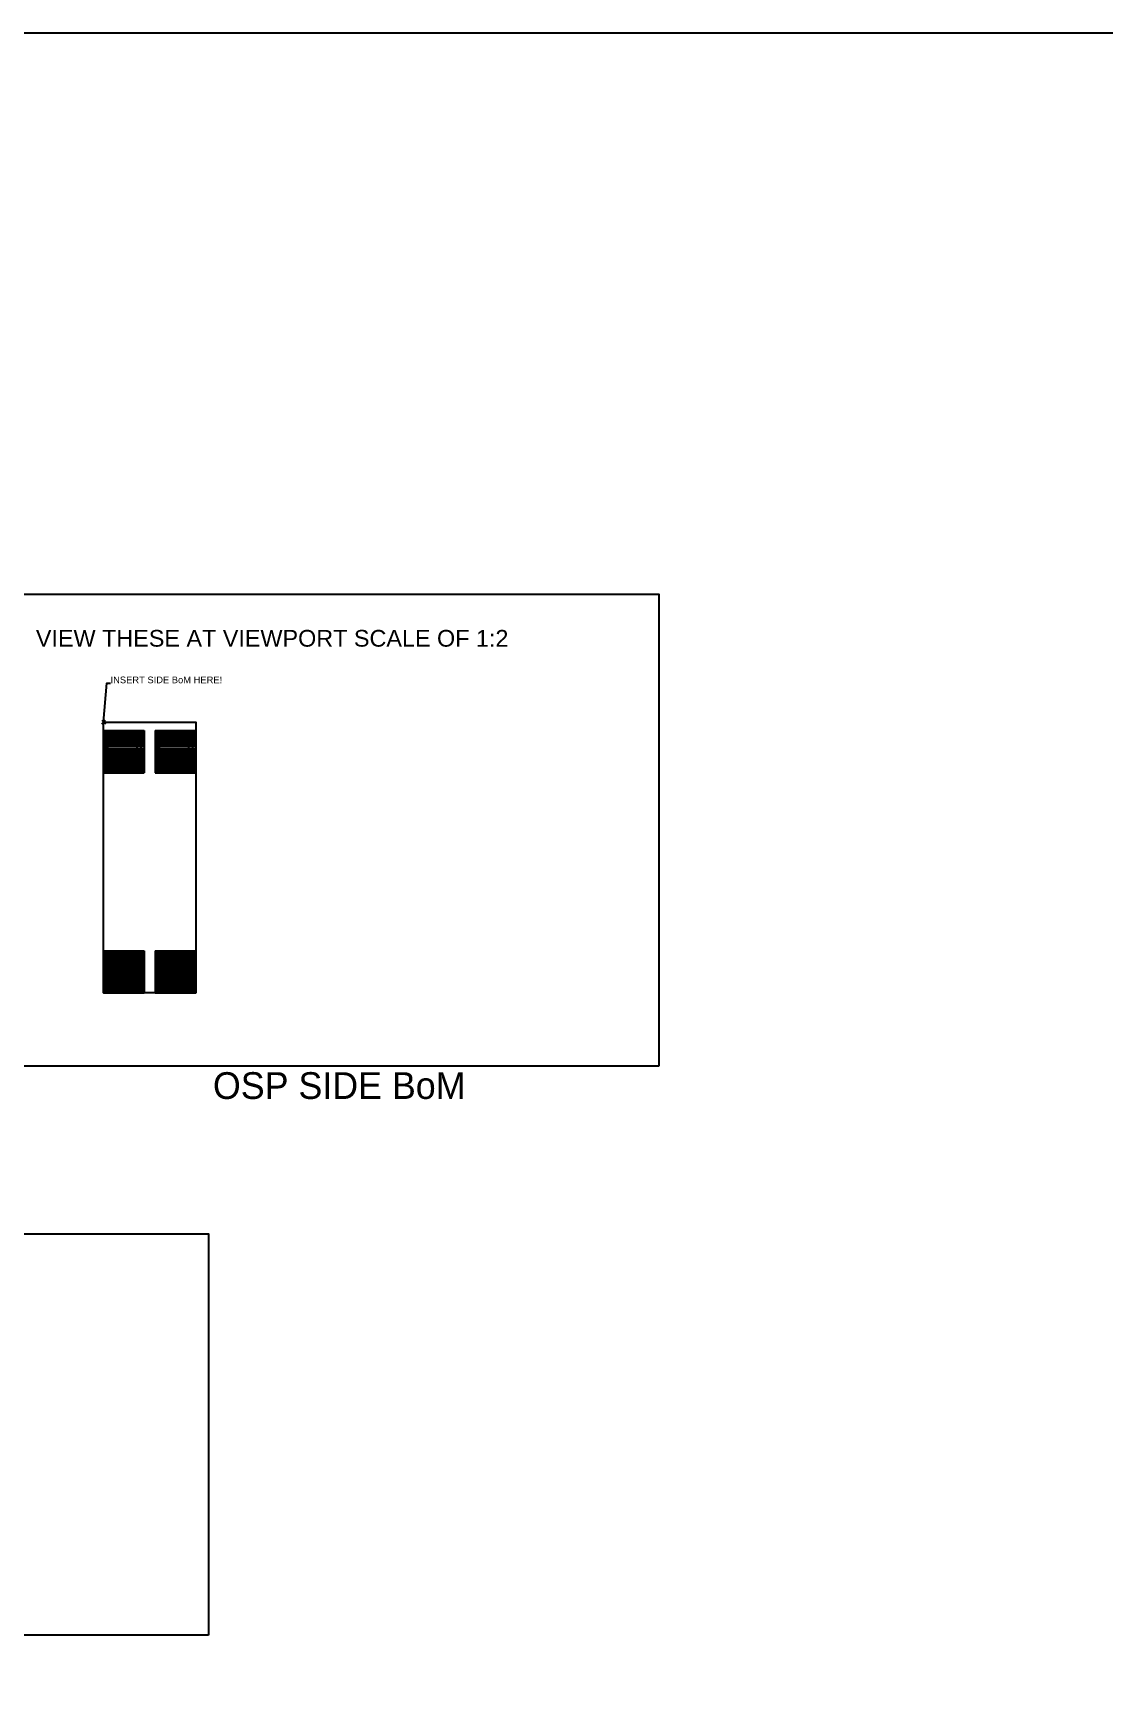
# Model space of a CAD drawing. Header units: millimetres. Extents: x 0 to 21838947, y -10538 to 10000000.
# Drawn here: x 21541472 to 21549478, y 398606 to 410903 of the extents above; entities that cross this region are included whole.
import ezdxf
from ezdxf.enums import TextEntityAlignment as Align

# ---------------------------------------------------------------- set-up
doc = ezdxf.new("R2010")
doc.units = ezdxf.units.MM
doc.layers.add('-00', color=7, linetype='Continuous', lineweight=30)
doc.layers.add('-02 VIEWPORTS', color=6, linetype='Continuous', lineweight=30, plot=False)
doc.styles.add('ARIAL', font='ARIAL.TTF')

msp = doc.modelspace()

# ---------------------------------------------------------------- linework, layer by layer
at = {"layer": '-00'}
for points in [[(21532730, 410903), (21563039, 410903), (21563039, 386834), (21532730, 386834)], [(21546149, 403179), (21541373, 403179), (21541373, 406709), (21546149, 406709)], [(21542783, 398927), (21536596, 398927), (21536596, 401927), (21542783, 401927)]]:
    msp.add_lwpolyline(points, close=True, dxfattribs=at)
at = {"layer": '-02 VIEWPORTS'}
for points in [[(21542000, 405752), (21542025, 406042), (21542052, 406042)], [(21541986, 405766), (21542014, 405738)], [(21541986, 405738), (21542014, 405766)], [(21542000, 405688), (21542000, 405373)], [(21542000, 405688), (21542303, 405688)], [(21542000, 405673), (21542303, 405673)], [(21542008, 405688), (21542008, 405373)], [(21542023, 405688), (21542023, 405373)], [(21542030, 405688), (21542030, 405373)], [(21542249, 405688), (21542249, 405373)], [(21542279, 405688), (21542279, 405373)], [(21542303, 405688), (21542303, 405373)], [(21542386, 405688), (21542386, 405373)], [(21542386, 405688), (21542689, 405688)], [(21542386, 405673), (21542689, 405673)], [(21542393, 405688), (21542393, 405373)], [(21542408, 405688), (21542408, 405373)], [(21542416, 405688), (21542416, 405373)], [(21542635, 405688), (21542635, 405373)], [(21542665, 405688), (21542665, 405373)], [(21542689, 405688), (21542689, 405373)], [(21542000, 405658), (21542303, 405658)], [(21542000, 405643), (21542303, 405643)], [(21542000, 405628), (21542303, 405628)], [(21542000, 405613), (21542303, 405613)], [(21542000, 405598), (21542303, 405598)], [(21542000, 405583), (21542303, 405583)], [(21542000, 405568), (21542303, 405568)], [(21542000, 405553), (21542303, 405553)], [(21542000, 405538), (21542303, 405538)], [(21542386, 405658), (21542689, 405658)], [(21542386, 405643), (21542689, 405643)], [(21542386, 405628), (21542689, 405628)], [(21542386, 405613), (21542689, 405613)], [(21542386, 405598), (21542689, 405598)], [(21542386, 405583), (21542689, 405583)], [(21542386, 405568), (21542689, 405568)], [(21542386, 405553), (21542689, 405553)], [(21542386, 405538), (21542689, 405538)], [(21542000, 405523), (21542303, 405523)], [(21542000, 405508), (21542303, 405508)], [(21542000, 405493), (21542303, 405493)], [(21542000, 405478), (21542303, 405478)], [(21542000, 405463), (21542303, 405463)], [(21542000, 405448), (21542303, 405448)], [(21542000, 405433), (21542303, 405433)], [(21542000, 405418), (21542303, 405418)], [(21542386, 405523), (21542689, 405523)], [(21542386, 405508), (21542689, 405508)], [(21542386, 405493), (21542689, 405493)], [(21542386, 405478), (21542689, 405478)], [(21542386, 405463), (21542689, 405463)], [(21542386, 405448), (21542689, 405448)], [(21542386, 405433), (21542689, 405433)], [(21542386, 405418), (21542689, 405418)], [(21542000, 405403), (21542303, 405403)], [(21542000, 405388), (21542303, 405388)], [(21542000, 405373), (21542303, 405373)], [(21542386, 405403), (21542689, 405403)], [(21542386, 405388), (21542689, 405388)], [(21542386, 405373), (21542689, 405373)], [(21542000, 404042), (21542000, 403727)], [(21542000, 404042), (21542303, 404042)], [(21542000, 404027), (21542303, 404027)], [(21542000, 404012), (21542303, 404012)], [(21542000, 403997), (21542303, 403997)], [(21542000, 403982), (21542303, 403982)], [(21542000, 403967), (21542303, 403967)], [(21542000, 403952), (21542303, 403952)], [(21542008, 404042), (21542008, 403727)], [(21542023, 404042), (21542023, 403727)], [(21542030, 404042), (21542030, 403727)], [(21542249, 404042), (21542249, 403727)], [(21542279, 404042), (21542279, 403727)], [(21542303, 404042), (21542303, 403727)], [(21542386, 404042), (21542386, 403727)], [(21542386, 404042), (21542689, 404042)], [(21542386, 404027), (21542689, 404027)], [(21542386, 404012), (21542689, 404012)], [(21542386, 403997), (21542689, 403997)], [(21542386, 403982), (21542689, 403982)], [(21542386, 403967), (21542689, 403967)], [(21542386, 403952), (21542689, 403952)], [(21542393, 404042), (21542393, 403727)], [(21542408, 404042), (21542408, 403727)], [(21542416, 404042), (21542416, 403727)], [(21542635, 404042), (21542635, 403727)], [(21542665, 404042), (21542665, 403727)], [(21542689, 404042), (21542689, 403727)], [(21542000, 403937), (21542303, 403937)], [(21542000, 403922), (21542303, 403922)], [(21542000, 403907), (21542303, 403907)], [(21542000, 403892), (21542303, 403892)], [(21542000, 403877), (21542303, 403877)], [(21542000, 403862), (21542303, 403862)], [(21542000, 403847), (21542303, 403847)], [(21542000, 403832), (21542303, 403832)], [(21542000, 403817), (21542303, 403817)], [(21542386, 403937), (21542689, 403937)], [(21542386, 403922), (21542689, 403922)], [(21542386, 403907), (21542689, 403907)], [(21542386, 403892), (21542689, 403892)], [(21542386, 403877), (21542689, 403877)], [(21542386, 403862), (21542689, 403862)], [(21542386, 403847), (21542689, 403847)], [(21542386, 403832), (21542689, 403832)], [(21542386, 403817), (21542689, 403817)], [(21542000, 403802), (21542303, 403802)], [(21542000, 403787), (21542303, 403787)], [(21542000, 403772), (21542303, 403772)], [(21542000, 403757), (21542303, 403757)], [(21542000, 403742), (21542303, 403742)], [(21542000, 403727), (21542303, 403727)], [(21542386, 403802), (21542689, 403802)], [(21542386, 403787), (21542689, 403787)], [(21542386, 403772), (21542689, 403772)], [(21542386, 403757), (21542689, 403757)], [(21542386, 403742), (21542689, 403742)], [(21542386, 403727), (21542689, 403727)]]:
    msp.add_lwpolyline(points, dxfattribs=at)
msp.add_lwpolyline([(21542000, 405752), (21542689, 405752), (21542689, 403727), (21542000, 403727)], close=True, dxfattribs=at)

# ---------------------------------------------------------------- texts
at = {"layer": '-00'}
msp.add_text('OSP SIDE BoM', height=200, dxfattribs=at).set_placement((21543761, 403035), align=Align.MIDDLE_CENTER)
at = {"layer": '-02 VIEWPORTS', "style": 'ARIAL'}
for s, height, p in [('VIEW THESE AT VIEWPORT SCALE OF 1:2', 125, (21541494, 406378)), ('INSERT SIDE BoM HERE!', 50, (21542052, 406067))]:
    msp.add_text(s, height=height, dxfattribs=at).set_placement(p, align=Align.MIDDLE_LEFT)

doc.saveas('drawing.dxf')
